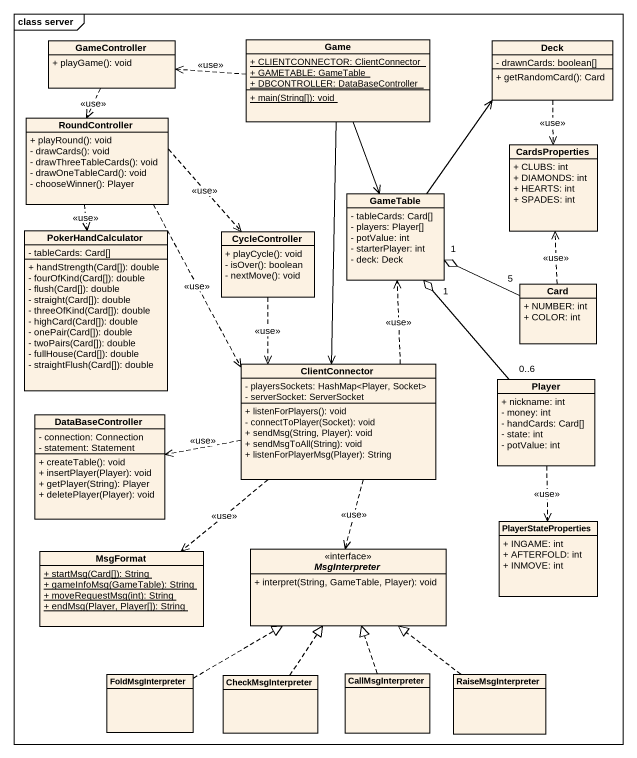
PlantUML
@startuml
mainframe class server
hide circle
hide empty members
skinparam classAttributeIconSize 0
class GameController {
  + playGame(): void
}
class Game {
  {static} + CLIENTCONNECTOR: ClientConnector
  {static} + GAMETABLE: GameTable
  {static} + DBCONTROLLER: DataBaseController
  {static} + main(String[]): void
}
class Deck {
  - drawnCards: boolean[]
  + getRandomCard(): Card
}
class RoundController {
  + playRound(): void
  - drawCards(): void
  - drawThreeTableCards(): void
  - drawOneTableCard(): void
  - chooseWinner(): Player
}
class CardsProperties {
  + CLUBS: int
  + DIAMONDS: int
  + HEARTS: int
  + SPADES: int
}
class GameTable {
  - tableCards: Card[]
  - players: Player[]
  - potValue: int
  - starterPlayer: int
  - deck: Deck
}
class PokerHandCalculator {
  - tableCards: Card[]
  + handStrength(Card[]): double
  - fourOfKind(Card[]): double
  - flush(Card[]): double
  - straight(Card[]): double
  - threeOfKind(Card[]): double
  - highCard(Card[]): double
  - onePair(Card[]): double
  - twoPairs(Card[]): double
  - fullHouse(Card[]): double
  - straightFlush(Card[]): double
}
class CycleController {
  + playCycle(): void
  - isOver(): boolean
  - nextMove(): void
}
class "Card" as Card_ {
  + NUMBER: int
  + COLOR: int
}
class ClientConnector {
  - playersSockets: HashMap<Player, Socket>
  - serverSocket: ServerSocket
  + listenForPlayers(): void
  - connectToPlayer(Socket): void
  + sendMsg(String, Player): void
  + sendMsgToAll(String): void
  + listenForPlayerMsg(Player): String
}
class Player {
  + nickname: int
  - money: int
  - handCards: Card[]
  - state: int
  - potValue: int
}
class DataBaseController {
  - connection: Connection
  - statement: Statement
  + createTable(): void
  + insertPlayer(Player): void
  + getPlayer(String): Player
  + deletePlayer(Player): void
}
class MsgFormat {
  {static} + startMsg(Card[]): String
  {static} + gameInfoMsg(GameTable): String
  {static} + moveRequestMsg(int): String
  {static} + endMsg(Player, Player[]): String
}
interface MsgInterpreter {
  + interpret(String, GameTable, Player): void
}
class PlayerStateProperties {
  + INGAME: int
  + AFTERFOLD: int
  + INMOVE: int
}
class FoldMsgInterpreter
class CheckMsgInterpreter
class CallMsgInterpreter
class RaiseMsgInterpreter
GameController ..> RoundController : <<use>>
Game .left.> GameController : <<use>>
Game --> GameTable
Game --> ClientConnector
Deck ..> CardsProperties : <<use>>
RoundController ..> PokerHandCalculator : <<use>>
RoundController ..> CycleController : <<use>>
RoundController ..> ClientConnector : <<use>>
GameTable -up-> Deck
CycleController ..> ClientConnector : <<use>>
Card_ .up.> CardsProperties : <<use>>
Card_ "5" -left-o "1" GameTable
ClientConnector .up.> GameTable : <<use>>
ClientConnector .left.> DataBaseController : <<use>>
ClientConnector ..> MsgFormat : <<use>>
ClientConnector ..> MsgInterpreter : <<use>>
Player "0..6" -up-o "1" GameTable
Player ..> PlayerStateProperties : <<use>>
FoldMsgInterpreter .right.|> MsgInterpreter
CheckMsgInterpreter .up.|> MsgInterpreter
CallMsgInterpreter .up.|> MsgInterpreter
RaiseMsgInterpreter .up.|> MsgInterpreter
@enduml
